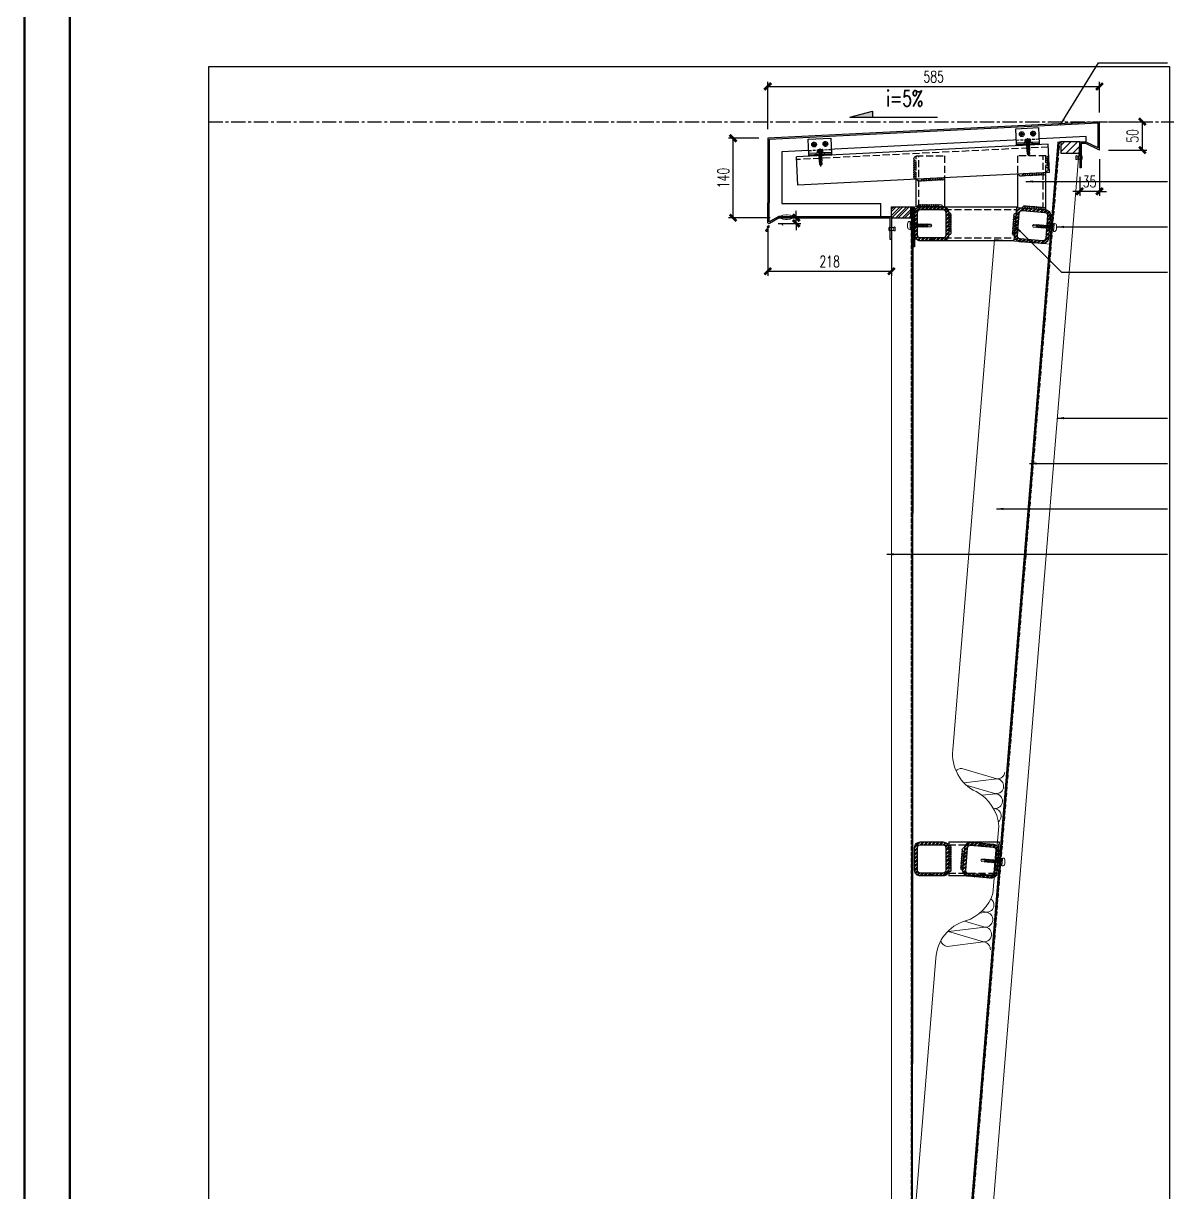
# Model space of a CAD drawing. Extents: x -160106 to 966792, y -663931 to 1550022.
# Drawn here: x -61541 to -59523, y -111365 to -109303 of the extents above; entities that cross this region are included whole.
import ezdxf
from ezdxf.enums import TextEntityAlignment as Align
from ezdxf.xclip import XClip

# ---------------------------------------------------------------- set-up
doc = ezdxf.new("R2010")
doc.units = 0
for name, pattern in [('__DASH', [0.35, 0.25, -0.1]), ('CENTER', [2, 1.25, -0.25, 0.25, -0.25]), ('ZN-CENTER', [2, 1.25, -0.25, 0.25, -0.25]), ('ZN-DASH', [0.35, 0.25, -0.1])]:
    doc.linetypes.add(name, pattern=pattern)
for name, color, linetype in [('!ZN1-填充-8', 8, 'Continuous'), ('!ZN3-玻璃幕墙-4', 4, 'Continuous'), ('!ZN3-铝板幕墙-3', 3, 'Continuous'), ('!ZN4-辅助材料-1', 1, 'Continuous'), ('!ZN4-配件-11', 11, 'Continuous'), ('!ZN5-钢材投影-40', 40, 'Continuous'), ('!ZN5-钢材断面-2', 2, 'Continuous'), ('!ZN5-铝材投影-112', 112, 'Continuous'), ('!ZN5-铝材断面-6', 6, 'Continuous'), ('!ZN6-虚线-8', 8, 'ZN-DASH'), ('!ZN6-轴线-1', 1, 'ZN-CENTER'), ('0-cxFrame', 155, 'Continuous'), ('11紧固件', 11, 'Continuous'), ('20剖面图$0$AS-WALL', 40, 'Continuous'), ('3符号', 173, 'Continuous'), ('DIM', 173, 'Continuous'), ('Fill', 8, 'Continuous'), ('Steel', 4, 'Continuous'), ('焊缝', 8, 'Continuous')]:
    doc.layers.add(name, color=color, linetype=linetype)
for name, color, linetype, lineweight in [('0-cxText', 131, 'Continuous', 25), ('0_SCREW RIVET', 4, 'Continuous', 15), ('屋面板', 6, 'Continuous', 13), ('彩钢板', 6, 'Continuous', 15), ('防火岩棉', 252, 'Continuous', 13)]:
    doc.layers.add(name, color=color, linetype=linetype, lineweight=lineweight)
doc.layers.add('0_INSULATION', color=252, linetype='Continuous', lineweight=9, transparency=0.2)
doc.layers.add('@ZN-型材编号（非打印层）', color=8, linetype='Continuous', plot=False)
doc.styles.add('cx_tuming', font='simhei.ttf')
doc.styles.add('cx_tuqian1', font='')
doc.styles.add('DHTEXT-1', font='ROMANS.shx', dxfattribs={"width": 0.7, "bigfont": 'CHINESE.shx'})
doc.styles.add('卓越符号', font='ROMANS.shx', dxfattribs={"width": 0.7, "bigfont": 'CHINESE.shx'})
doc.styles.add('黑体', font='simhei.ttf', dxfattribs={"height": 12})
doc.styles.get('cx_tuqian1').set_extended_font_data('SimSun')
doc.dimstyles.new('ZN8', dxfattribs={"dimscale": 8, "dimtxt": 2.5, "dimasz": 1.5, "dimexe": 1, "dimexo": 2, "dimgap": 0.9, "dimtad": 1, "dimdec": 0, "dimdsep": 46, "dimtxsty": 'DHTEXT-1', "dimblk": 'ARCHTICK', "dimcen": 2.5, "dimclrd": 173, "dimclre": 173, "dimclrt": 7, "dimazin": 2, "dimtfac": 1, "dimtix": 1, "dimtmove": 2, "dimatfit": 3, "dimfxl": 0, "dimarcsym": 0})

# ---------------------------------------------------------------- blocks, each defined once
blk = doc.blocks.new('20180416.09092401')
at = {"layer": '!ZN4-辅助材料-1', "color": 145}
for centre, radius, start, end in [((5.1, -9.5), 3.93, 140.0495, 186.0703), ((2.6, -9.9), 1.35, 182.8889, 295.6987), ((2.9, -9.8), 1.25, 155.4041, 236.1311), ((2.2, -7.1), 0.08, 350.823, 137.7216), ((4.1, -7.2), 1.84, 175.7812, 243.5577), ((2.1, -9.9), 1.61, 309.5965, 21.7891), ((2.9, -9.6), 0.8, 21.7891, 60.8756), ((8.2, -15.7), 4.91, 140.0495, 186.0703), ((5, -16.2), 1.69, 182.8889, 295.6987), ((5.4, -16), 1.56, 155.4041, 236.1311), ((4.5, -12.6), 0.1, 350.823, 137.7216), ((6.9, -12.8), 2.3, 175.7812, 243.5577), ((4.5, -16.1), 2.01, 309.5965, 21.7891), ((5.4, -15.7), 1, 21.7891, 60.8756)]:
    blk.add_arc(centre, radius, start, end, dxfattribs=at)
blk = doc.blocks.new('A$Cf3634199')
at = {"layer": '!ZN3-铝板幕墙-3'}
blk.add_lwpolyline([(1, -25), (-5, -25), (-22.1, -34.8, -0.557537), (-25, -33), (-25, -33), (-25, 1.1)], format="xyb", dxfattribs=at)
blk.add_lwpolyline([(1, -22.5), (-5.7, -22.5), (-22.5, -32.1), (-22.5, 1.1)], dxfattribs=at)
at = {"layer": '!ZN5-铝材断面-6'}
blk.add_point((-25, -25), dxfattribs=at)
at = {"layer": '!ZN3-玻璃幕墙-4', "xscale": -1}
blk.add_blockref('20180416.09092401', (-22, -31.3), dxfattribs=at)
blk = doc.blocks.new('$紧固件$00000029')
at = {"layer": '0_SCREW RIVET'}
for p, q in [((-4.5, 1), (4.5, 1)), ((-2.5, 1), (-2.5, -6)), ((2.5, 1), (2.5, -6)), ((-2.5, -6), (2.5, -6)), ((-2.5, -8), (2.5, -8))]:
    blk.add_line(p, q, dxfattribs=at)
blk.add_lwpolyline([(-4.5, 1, -0.147667), (-1.5, 2.8), (1.5, 2.8, -0.147667), (4.5, 1)], format="xyb", dxfattribs=at)
for centre, start, end in [((-2.5, -7), 90, 270), ((2.5, -7), 270, 90)]:
    blk.add_arc(centre, 1, start, end, dxfattribs=at)
blk = doc.blocks.new('$紧固件$00000145')
at = {"layer": '0_SCREW RIVET'}
for p, q in [((-1.7, 9.4), (-1.7, 7.2)), ((-1.7, 6.7), (-1.7, 5)), ((-1.7, 4.5), (-1.7, 2.8)), ((-1.7, 2.3), (-1.7, 0.6)), ((-1.7, 0.1), (-1.7, -1.6)), ((2.8, 9.4), (2.8, 7.6)), ((2.8, 7.1), (2.8, 5.4)), ((2.8, 4.9), (2.8, 3.2)), ((2.8, 2.7), (2.8, 1)), ((2.8, 0.5), (2.8, -1.2)), ((-1.7, -2.1), (-1.7, -3.8)), ((-1.7, -4.3), (-1.7, -6)), ((-1.7, -6.5), (-1.7, -8.2)), ((-1.7, -8.7), (-1.7, -10.5)), ((-1.7, -11), (-1.7, -12.7)), ((-1.7, -13.2), (-1.7, -14.9)), ((-1.7, -15.4), (-1.7, -17.1)), ((-1.7, -17.6), (-1.7, -19.3)), ((-1.7, -19.8), (-1.7, -24.8)), ((2.8, -1.7), (2.8, -3.4)), ((2.8, -3.9), (2.8, -5.6)), ((2.8, -6.1), (2.8, -7.8)), ((2.8, -8.3), (2.8, -10.1)), ((2.8, -10.6), (2.8, -12.3)), ((2.8, -12.8), (2.8, -14.5)), ((2.8, -15), (2.8, -16.7)), ((2.8, -17.2), (2.8, -18.9)), ((2.8, -19.4), (2.8, -24.8)), ((-1.7, -24.8), (0.5, -26.6)), ((0.5, -26.6), (2.8, -24.8))]:
    blk.add_line(p, q, dxfattribs=at)
blk.add_lwpolyline([(-6.5, 12.1, -0.414214), (-2.5, 16.1), (3.5, 16.1, -0.414214), (7.5, 12.1), (7.5, 12.2), (7.5, 11.4), (-6.5, 11.4), (-6.5, 12.2)], format="xyb", close=True, dxfattribs=at)
for points in [[(-4, 11.4), (5, 11.4), (5, 9.4), (-4, 9.4)], [(-1.7, 6.7), (2.8, 7.1), (3.3, 7.4), (2.8, 7.6), (-1.7, 7.2), (-2.2, 6.9)], [(-1.7, 4.5), (2.8, 4.9), (3.3, 5.2), (2.8, 5.4), (-1.7, 5), (-2.2, 4.7)], [(-1.7, 2.3), (2.8, 2.7), (3.3, 3), (2.8, 3.2), (-1.7, 2.8), (-2.2, 2.5)], [(-1.7, 0.1), (2.8, 0.5), (3.3, 0.8), (2.8, 1), (-1.7, 0.6), (-2.2, 0.3)], [(-1.7, -2.1), (2.8, -1.7), (3.3, -1.4), (2.8, -1.2), (-1.7, -1.6), (-2.2, -1.9)], [(-1.7, -4.3), (2.8, -3.9), (3.3, -3.6), (2.8, -3.4), (-1.7, -3.8), (-2.2, -4.1)], [(-1.7, -6.5), (2.8, -6.1), (3.3, -5.8), (2.8, -5.6), (-1.7, -6), (-2.2, -6.3)], [(-1.7, -8.7), (2.8, -8.3), (3.3, -8.1), (2.8, -7.8), (-1.7, -8.2), (-2.2, -8.5)], [(-1.7, -11), (2.8, -10.6), (3.3, -10.3), (2.8, -10.1), (-1.7, -10.5), (-2.2, -10.7)], [(-1.7, -13.2), (2.8, -12.8), (3.3, -12.5), (2.8, -12.3), (-1.7, -12.7), (-2.2, -13)], [(-1.7, -15.4), (2.8, -15), (3.3, -14.7), (2.8, -14.5), (-1.7, -14.9), (-2.2, -15.2)], [(-1.7, -17.6), (2.8, -17.2), (3.3, -16.9), (2.8, -16.7), (-1.7, -17.1), (-2.2, -17.4)]]:
    blk.add_lwpolyline(points, close=True, dxfattribs=at)
for points in [[(1.7, -19), (-1.7, -19.3), (-2.2, -19.6), (-1.7, -19.8), (1.6, -19.5)], [(0.5, -26.6), (1.9, -18), (2.5, -19.4), (2.5, -19.4), (2.8, -19.9)], [(2.3, -18.9), (2.8, -18.9), (3.3, -19.1), (2.8, -19.4), (2.5, -19.4)]]:
    blk.add_lwpolyline(points, dxfattribs=at)
blk = doc.blocks.new('*U1991')
at = {"color": 0, "linetype": 'ZN-CENTER', "ltscale": 3}
blk.add_line((24, 0), (-7.3, 0), dxfattribs=at)
at = {"ltscale": 10}
for p, q in [((-5.4, -3.5), (-5.4, 3.5)), ((-1, 4.6), (-4.9, 4.6)), ((-1, 2.3), (-4.9, 2.3)), ((-0.6, -5.1), (-0.6, 5.1)), ((-0.2, 5.5), (0, 4.8)), ((0, -4.8), (0, 4.8)), ((0, 2.1), (14.3, 2.1)), ((1.4, 2.7), (2.2, -2.7)), ((3.2, 2.7), (4, -2.7)), ((5, 2.7), (5.8, -2.7)), ((6.8, 2.7), (7.6, -2.7)), ((8.6, 2.7), (9.4, -2.7)), ((10.4, 2.7), (11.2, -2.7)), ((12.2, 2.7), (13, -2.7)), ((-1, -2.3), (-4.9, -2.3)), ((-1, -4.6), (-4.9, -4.6)), ((-0.2, -5.5), (0, -4.8)), ((14.3, -2.1), (0, -2.1))]:
    blk.add_line(p, q, dxfattribs=at)
for points in [[(1.8, -2.1), (1, 2.1), (1.4, 2.7), (1.8, 2.1), (2.6, -2.1), (2.2, -2.7)], [(3.6, -2.1), (2.8, 2.1), (3.2, 2.7), (3.6, 2.1), (4.4, -2.1), (4, -2.7)], [(5.4, -2.1), (4.6, 2.1), (5, 2.7), (5.4, 2.1), (6.2, -2.1), (5.8, -2.7)], [(7.2, -2.1), (6.4, 2.1), (6.8, 2.7), (7.2, 2.1), (8, -2.1), (7.6, -2.7)], [(9, -2.1), (8.2, 2.1), (8.6, 2.7), (9, 2.1), (9.8, -2.1), (9.4, -2.7)], [(10.8, -2.1), (10, 2.1), (10.4, 2.7), (10.8, 2.1), (11.6, -2.1), (11.2, -2.7)], [(12.6, -2.1), (11.8, 2.1), (12.2, 2.7), (12.6, 2.1), (13.4, -2.1), (13, -2.7)]]:
    blk.add_lwpolyline(points, close=True, dxfattribs=at)
for points in [[(14.3, -2.1, -0.414214), (14.4, -2.2), (14.4, -2.3), (20.2, -2.3), (22, -0.3), (22, 0.3), (20.2, 2.3), (14.4, 2.3), (14.4, 2.2, -0.414214), (14.3, 2.1)], [(16.5, -2.3), (16.4, -1.2), (15.8, -1.5, -0.530462), (15, -1.2), (14.8, 0.1, -0.651316), (15.5, 0.5), (16, 0.2), (16.8, 0.7), (22, -0.3, -0.201226), (20.2, 2.3)]]:
    blk.add_lwpolyline(points, format="xyb", dxfattribs=at)
for centre, radius, start, end in [((-3.9, 3.5), 1.58, 133.1736, 226.8264), ((0.1, 0), 5.58, 155.5673, 204.4327), ((0.1, 3.5), 1.58, 133.1736, 226.8264), ((4.1, 0), 5.58, 155.5673, 204.4327), ((7.5, -2.9), 11.3, 132.4922, 138.6064), ((-3.9, -3.5), 1.58, 133.1736, 226.8264), ((0.1, -3.5), 1.58, 133.1736, 226.8264), ((7.5, 2.9), 11.3, 221.3936, 227.5078)]:
    blk.add_arc(centre, radius, start, end, dxfattribs=at)
at = {"layer": 'Defpoints', "color": 0, "ltscale": 10, "style": 'DHTEXT-1', "width": 0.7}
blk.add_text('5.5', height=1, rotation=90, dxfattribs=at).set_placement((-2.5, -0.9), align=Align.CENTER)
blk = doc.blocks.new('*U2070')
at = {"color": 0, "linetype": 'CENTER', "ltscale": 3}
for p, q in [((4.9, 0), (-4.9, 0)), ((0, 4.9), (0, -4.9))]:
    blk.add_line(p, q, dxfattribs=at)
at = {"linetype": 'ByBlock', "ltscale": 10}
for radius in [4.2, 2, 1.23]:
    blk.add_circle((0, 0), radius, dxfattribs=at)
blk = doc.blocks.new('*U2457')
at = {"ltscale": 0.125}
blk.add_wipeout([(-20, -30), (20, -30), (20, -5), (-20, -5)], dxfattribs=at).dxf.layer = '!ZN6-虚线-8'
at = {"layer": '!ZN1-填充-8'}
h = blk.add_hatch(dxfattribs=at)
h.set_pattern_fill('NET3', color=256, scale=0.75, angle=180, style=0)
h.set_pattern_definition([(180, (-1731.706, 294.7402), (-3e-16, -2.38125), []), (240, (-1731.706, 294.7402), (2.062223, -1.190625), []), (300, (-1731.706, 294.7402), (2.062223, 1.190625), [])])
h.paths.add_polyline_path([(20, 0), (-20, 0), (-20, -2), (20, -2)])
at = {"layer": '!ZN5-铝材投影-112'}
blk.add_lwpolyline([(20, -2), (-20, -2), (-20, -30), (20, -30)], close=True, dxfattribs=at)
at = {"layer": '!ZN6-虚线-8', "color": 8, "linetype": 'ZN-DASH', "ltscale": 20}
blk.add_line((-20, -10), (20, -10), dxfattribs=at)
at = {"layer": '!ZN6-虚线-8', "linetype": 'ZN-DASH', "ltscale": 10}
for p, q in [((-7.5, -5), (-7.5, -2)), ((7.5, -5), (7.5, -2))]:
    blk.add_line(p, q, dxfattribs=at)
at = {"layer": '!ZN4-配件-11', "color": 1, "xscale": -1, "rotation": 270}
for name, p in [('*U1991', (0, -5)), ('*U2070', (-10, -20)), ('*U2070', (10, -20))]:
    blk.add_blockref(name, p, dxfattribs=at)
at = {"ltscale": 0.25}
blk.add_wipeout([(20, 0), (20, -2), (-20, -2), (-20, 0)], dxfattribs=at).dxf.layer = '!ZN4-辅助材料-1'
at = {"layer": '!ZN4-辅助材料-1'}
blk.add_lwpolyline([(20, 0), (-20, 0), (-20, -2), (20, -2)], close=True, dxfattribs=at)
at = {"layer": '!ZN5-铝材投影-112', "ltscale": 0.25}
blk.add_line((-20, -5), (20, -5), dxfattribs=at)
blk = doc.blocks.new('A$C134259d2')
h = blk.add_hatch()
h.set_pattern_fill('ANSI31', color=256, scale=2.574546, style=0)
h.set_pattern_definition([(225, (34466.569, 44068.2796), (5.7800201, -5.7800201), [])])
h.paths.add_polyline_path([(193, -5.5), (226.4, -5.5), (226.4, -25.5), (193, -25.5)])
h = blk.add_hatch()
h.set_pattern_fill('ANSI31', color=256, scale=2.574546, style=0)
h.set_pattern_definition([(225, (34466.569, 41955.906), (5.7800201, -5.7800201), [])])
h.paths.add_polyline_path([(193, -2117.9), (226.4, -2117.9), (226.4, -2137.9), (193, -2137.9)])
at = {"layer": '!ZN6-虚线-8', "ltscale": 30}
blk.add_line((228.2, -2137.9), (228.2, -5.5), dxfattribs=at)
for points in [[(193, -5.5), (226.4, -5.5), (226.4, -25.5), (193, -25.5)], [(193, -2117.9), (226.4, -2117.9), (226.4, -2137.9), (193, -2137.9)]]:
    blk.add_lwpolyline(points, close=True)
at = {"layer": '屋面板', "color": 8, "const_width": 0.7}
blk.add_lwpolyline([(228, -1756.7), (228, -1855.6)], close=True, dxfattribs=at)
at = {"layer": '彩钢板', "color": 1}
for p, q in [((193, -5.5), (229, -5.5)), ((193, -2137.9), (193, -5.5)), ((229, -2137.9), (229, -5.5)), ((193, -2137.9), (229, -2137.9))]:
    blk.add_line(p, q, dxfattribs=at)
at = {"layer": '防火岩棉', "color": 0, "const_width": 3.75}
blk.add_lwpolyline([(230.4, -6.9), (229, -2318)], dxfattribs=at)
at = {"rotation": 90}
blk.add_blockref('$紧固件$00000145', (237.6, -39.1, 0), dxfattribs=at)
blk = doc.blocks.new('方管钢60x5')
at = {"layer": 'Fill'}
h = blk.add_hatch(dxfattribs=at)
h.set_pattern_fill('ANSI32', color=8, scale=0.5, style=0)
h.set_pattern_definition([(45, (-2913.3746, -800.701), (-3.367596, 3.367596), []), (45, (-2911.1295, -800.701), (-3.367596, 3.367596), [])])
edge = h.paths.add_edge_path(flags=16)
edge.add_line((-20, 25), (20, 25))
edge.add_arc((20, 20), 5, 0, 90, ccw=False)
edge.add_line((25, 20), (25, -20))
edge.add_arc((20, -20), 5, 270, 360, ccw=False)
edge.add_line((20, -25), (-20, -25))
edge.add_arc((-20, -20), 5, 180, 270, ccw=False)
edge.add_line((-25, -20), (-25, 20))
edge.add_arc((-20, 20), 5, 90, 180, ccw=False)
edge = h.paths.add_edge_path()
edge.add_line((-20, 30), (20, 30))
edge.add_arc((20, 20), 10, 0, 90, ccw=False)
edge.add_line((30, 20), (30, -20))
edge.add_arc((20, -20), 10, 270, 360, ccw=False)
edge.add_line((20, -30), (-20, -30))
edge.add_arc((-20, -20), 10, 180, 270, ccw=False)
edge.add_line((-30, -20), (-30, 20))
edge.add_arc((-20, 20), 10, 90, 180, ccw=False)
for points in [[(-20, 30), (20, 30, -0.414214), (30, 20), (30, -20, -0.414214), (20, -30), (-20, -30, -0.414214), (-30, -20), (-30, 20, -0.414214)], [(-20, 25), (20, 25, -0.414214), (25, 20), (25, -20, -0.414214), (20, -25), (-20, -25, -0.414214), (-25, -20), (-25, 20, -0.414214)]]:
    blk.add_lwpolyline(points, format="xyb", close=True)
at = {"layer": '@ZN-型材编号（非打印层）', "style": 'DHTEXT-1', "width": 0.7}
blk.add_text('60x5', height=2, dxfattribs=at).set_placement((-0.5, -28), align=Align.MIDDLE_CENTER)
blk = doc.blocks.new('*U781')
at = {"layer": '!ZN5-钢材断面-2'}
blk.add_blockref('方管钢60x5', (0, 0), dxfattribs=at)
blk = doc.blocks.new('*U2490')
at = {"layer": '0_INSULATION'}
for p, q in [((114761.4, -53978.9), (114793, -53985.5)), ((114793, -53985.5), (114764.4, -53991.4)), ((114766.5, -53993.1), (114793, -53998.6)), ((114793, -53998.6), (114781.2, -54001)), ((114793, -54103.5), (114787.5, -54104.6)), ((114789.3, -54102.7), (114793, -54103.5)), ((114793, -54116.6), (114761.4, -54123.2)), ((114774.8, -54112.8), (114793, -54116.6)), ((114761.4, -54123.2), (114793, -54129.7)), ((114793, -54129.7), (114761.4, -54136.3))]:
    blk.add_line(p, q, dxfattribs=at)
blk.add_lwpolyline([(114802.2, -53511.8), (114802.2, -54429.3), (114752.2, -54429.3), (114752.2, -54147.5, -0.323318), (114775.7, -54112.5, 0.242761), (114797.7, -54086.4), (114798.1, -54027, 0.256774), (114775.7, -53998.1, -0.323318), (114752.2, -53963.1), (114752.2, -53511.8)], format="xyb", close=True, dxfattribs=at)
at = {"layer": '0_INSULATION', "extrusion": (0, 0, -1)}
for centre, start_param, end_param in [((114761.4, -53985.5), 5.406397, 6.283185), ((114793, -53978.9), 1.570796, 3.141593), ((114793, -53992), 0, 1.570796), ((114793, -53992), 1.570796, 3.141593), ((114793, -54005.2), 0, 1.570796), ((114793, -54005.2), 1.570796, 3.141593), ((114793, -54018.3), 0, 1.570796), ((114793, -54018.3), 1.570796, 2.416555), ((114793, -54096.9), 1.570796, 3.141593), ((114793, -54096.9), 0.524657, 1.570796), ((114793, -54110), 0, 1.570796), ((114793, -54110), 1.570796, 3.141593), ((114793, -54123.1), 0, 1.570796), ((114761.4, -54129.7), 6.139662, 6.283185), ((114761.4, -54116.6), 3.141593, 3.269368), ((114793, -54123.1), 1.570796, 3.141593), ((114793, -54136.3), 0, 1.570796), ((114761.4, -54129.7), 3.141593, 4.407145)]:
    blk.add_ellipse(centre, major_axis=(0, 6.56), ratio=0.988253, start_param=start_param, end_param=end_param, dxfattribs=at)
blk = doc.blocks.new('20250917165921')
h = blk.add_hatch()
h.set_pattern_fill('ANSI31', color=256, scale=2.574546, style=0)
h.set_pattern_definition([(225, (34218.336, 58638.577), (5.7800201, -5.7800201), [])])
h.paths.add_polyline_path([(350, 14564.8), (316.6, 14564.8), (316.6, 14544.8), (350, 14544.8)])
h = blk.add_hatch()
h.set_pattern_fill('ANSI31', color=256, scale=2.574546, style=0)
h.set_pattern_definition([(225, (34291.569, 58523.92), (5.7800201, -5.7800201), [])])
h.paths.add_polyline_path([(18, 14450.1), (51.4, 14450.1), (51.4, 14430.1), (18, 14430.1)])
at = {"layer": 'Fill', "ltscale": 50}
h = blk.add_hatch(dxfattribs=at)
h.set_pattern_fill('ANSI38', color=256, scale=0.4, style=0)
h.set_pattern_definition([(45, (644.8132, 14379.35035), (-0.4490128, 0.4490128), []), (135, (644.8132, 14379.35035), (-1.3470384, 0.4490128), [1.5875, -0.9525])])
h.paths.add_polyline_path([(59, 14449.8), (59, 14379.4), (54, 14379.4), (54, 14449.8)])
at = {"layer": '!ZN3-铝板幕墙-3'}
for p, q in [((385, 14600), (-200, 14570.8)), ((382.5, 14597.4), (-197.5, 14568.4)), ((382.5, 14553.9), (382.5, 14597.4)), ((385, 14550), (385, 14600)), ((-200, 14570.8), (-200, 14456.8)), ((-197.5, 14568.4), (-197.5, 14456.8)), ((361.5, 14573.8), (-175, 14547)), ((361.5, 14563.9), (361.5, 14573.8)), ((-175, 14547), (-175, 14455.6)), ((-0.7, 14430.6), (-0.7, 14455.6))]:
    blk.add_line(p, q, dxfattribs=at)
at = {"layer": '!ZN3-铝板幕墙-3', "ltscale": 1000}
for p, q in [((350, 14563.9), (350, 14518.9)), ((352.5, 14561.4), (352.5, 14518.9)), ((-175, 14455.6), (-0.7, 14455.6)), ((-180.7, 14433.1), (18, 14433.1)), ((18, 14433.1), (18, 14393)), ((-180, 14430.6), (15.5, 14430.6)), ((15.5, 14430.6), (15.5, 14393))]:
    blk.add_line(p, q, dxfattribs=at)
at = {"layer": '!ZN3-铝板幕墙-3', "ltscale": 30}
for p, q in [((361.5, 14563.9), (350, 14563.9)), ((361, 14561.4), (352.5, 14561.4)), ((385, 14550), (361, 14561.4)), ((382.5, 14553.9), (361.5, 14563.9)), ((352.5, 14518.9), (350, 14518.9)), ((15.5, 14393), (18, 14393))]:
    blk.add_line(p, q, dxfattribs=at)
at = {"layer": '!ZN5-钢材投影-40', "ltscale": 0.3}
for p, q in [((296.9, 14510.5), (294.4, 14560.4)), ((-146.9, 14488.3), (-149.4, 14538.2)), ((296.9, 14510.5), (-146.9, 14488.3))]:
    blk.add_line(p, q, dxfattribs=at)
for points in [[(350, 14564.8), (316.6, 14564.8), (316.6, 14544.8), (350, 14544.8)], [(18, 14450.1), (51.4, 14450.1), (51.4, 14430.1), (18, 14430.1)]]:
    blk.add_lwpolyline(points, close=True)
at = {"layer": '11紧固件', "ltscale": 50}
blk.add_lwpolyline([(59, 14449.8), (59, 14379.4), (54, 14379.4), (54, 14449.8), (59, 14449.8)], dxfattribs=at)
at = {"layer": '20剖面图$0$AS-WALL', "ltscale": 1000}
for p, q in [((61.6, 14450), (61.6, 14498.7)), ((111.6, 14501.2), (111.6, 14450)), ((240.4, 14507.7), (240.4, 14448.9)), ((290.4, 14444.8), (290.4, 14510.2)), ((111.6, 14450), (61.6, 14450)), ((111.6, 14450), (239.4, 14450)), ((234.5, 14390), (239.4, 14450)), ((240.4, 14448.9), (290.4, 14444.8)), ((234.5, 14390), (111.6, 14390)), ((119, 13330), (208.3, 13330)), ((119, 13330), (119, 13270)), ((208.3, 13330), (203.5, 13270)), ((203.5, 13270), (119, 13270))]:
    blk.add_line(p, q, dxfattribs=at)
at = {"layer": 'Steel', "color": 8, "linetype": '__DASH', "ltscale": 50}
for p, q in [((61.6, 14540), (111.6, 14540)), ((61.6, 14498.7), (61.6, 14540)), ((66.6, 14450), (66.6, 14540)), ((111.6, 14540), (111.6, 14501.2)), ((290.4, 14510.2), (290.4, 14540)), ((111.6, 14445), (239, 14445)), ((111.6, 14395), (234.9, 14395)), ((119, 13325), (207.9, 13325)), ((119, 13275), (203.9, 13275))]:
    blk.add_line(p, q, dxfattribs=at)
at = {"layer": '彩钢板', "color": 1}
for p, q in [((314, 14564.8), (350, 14564.8)), ((18, 14450.1), (54, 14450.1))]:
    blk.add_line(p, q, dxfattribs=at)
at = {"layer": '焊缝', "ltscale": 1000}
for points in [[(61.6, 14498.7, -0.57735), (58.2, 14504.7, 0.267949), (61.6, 14502.7, -0.57735), (58.2, 14508.7, 0.267949), (61.6, 14506.7, -0.57735), (58.2, 14512.7, 0.267949), (61.6, 14510.7, -0.57735), (58.2, 14516.7, 0.267949), (61.6, 14514.7, -0.57735), (58.2, 14520.7, 0.267949), (61.6, 14518.7, -0.57735), (58.2, 14524.7, 0.267949), (61.6, 14522.7, -0.57735), (58.2, 14528.7, 0.267949), (61.6, 14526.7, -0.57735), (58.2, 14532.7, 0.267949), (61.6, 14530.7, -1), (61.6, 14538.7, -1)], [(290.4, 14540, -0.57735), (293.9, 14534, 0.267949), (290.4, 14536, -0.57735), (293.9, 14530, 0.267949), (290.4, 14532, -0.57735), (293.9, 14526, 0.267949), (290.4, 14528, -0.57735), (293.9, 14522, 0.267949), (290.4, 14524, -0.57735), (293.9, 14518, 0.267949), (290.4, 14520, -1), (290.4, 14512, -1)], [(111.6, 14501.2, -0.57735), (105.8, 14497.5, 0.267949), (107.6, 14501, -0.57735), (101.8, 14497.3, 0.267949), (103.6, 14500.8, -0.57735), (97.8, 14497.1, 0.267949), (99.6, 14500.6, -0.57735), (93.8, 14496.9, 0.267949), (95.6, 14500.4, -0.57735), (89.8, 14496.7, 0.267949), (91.6, 14500.2, -0.57735), (85.8, 14496.5, 0.267949), (87.6, 14500, -0.57735), (81.8, 14496.3, 0.267949), (83.7, 14499.8, -0.57735), (77.8, 14496.1, 0.267949), (79.7, 14499.6, -0.57735), (73.8, 14495.9, 0.267949), (75.7, 14499.4, -0.57735), (69.8, 14495.7, 0.267949), (71.7, 14499.2, -1), (63.7, 14498.8, -1)], [(290.4, 14510.2, -0.57735), (284.6, 14506.4, 0.267949), (286.4, 14510, -0.57735), (280.6, 14506.2, 0.267949), (282.4, 14509.8, -0.57735), (276.6, 14506, 0.267949), (278.4, 14509.6, -0.57735), (272.6, 14505.8, 0.267949), (274.4, 14509.4, -0.57735), (268.6, 14505.6, 0.267949), (270.4, 14509.2, -0.57735), (264.6, 14505.4, 0.267949), (266.4, 14509, -0.57735), (260.6, 14505.2, 0.267949), (262.4, 14508.8, -0.57735), (256.6, 14505, 0.267949), (258.4, 14508.6, -0.57735), (252.6, 14504.8, 0.267949), (254.4, 14508.4, -0.57735), (248.6, 14504.6, 0.267949), (250.4, 14508.2, -1), (242.5, 14507.8, -1)], [(64, 14450, -0.57735), (70, 14453.5, 0.267949), (68, 14450, -0.57735), (74, 14453.5, 0.267949), (72, 14450, -0.57735), (78, 14453.5, 0.267949), (76, 14450, -0.57735), (82, 14453.5, 0.267949), (80, 14450, -0.57735), (86, 14453.5, 0.267949), (84, 14450, -0.57735), (90, 14453.5, 0.267949), (88, 14450, -0.57735), (94, 14453.5, 0.267949), (92, 14450, -0.57735), (98, 14453.5, 0.267949), (96, 14450, -0.57735), (102, 14453.5, 0.267949), (100, 14450, -1), (108, 14450, -1)]]:
    blk.add_lwpolyline(points, format="xyb", dxfattribs=at)
at = {"layer": '焊缝', "ltscale": 40}
for points in [[(119, 14440, -0.57735), (122.5, 14434, 0.267949), (119, 14436, -0.57735), (122.5, 14430, 0.267949), (119, 14432, -0.57735), (122.5, 14426, 0.267949), (119, 14428, -0.57735), (122.5, 14422, 0.267949), (119, 14424, -0.57735), (122.5, 14418, 0.267949), (119, 14420, -0.57735), (122.5, 14414, 0.267949), (119, 14416, -0.57735), (122.5, 14410, 0.267949), (119, 14412, -0.57735), (122.5, 14406, 0.267949), (119, 14408, -1), (119, 14400, -1)], [(235.2, 14399.2, -0.57735), (232.3, 14405.5, 0.267949), (235.6, 14403.2, -0.57735), (232.6, 14409.4, 0.267949), (235.9, 14407.2, -0.57735), (232.9, 14413.4, 0.267949), (236.2, 14411.2, -0.57735), (233.3, 14417.4, 0.267949), (236.5, 14415.1, -0.57735), (233.6, 14421.4, 0.267949), (236.9, 14419.1, -0.57735), (233.9, 14425.4, 0.267949), (237.2, 14423.1, -0.57735), (234.2, 14429.4, 0.267949), (237.5, 14427.1, -0.57735), (234.6, 14433.4, 0.267949), (237.8, 14431.1, -1), (238.5, 14439.1, -1)], [(249.3, 14448.2, -0.57735), (255.6, 14451.2, 0.267949), (253.3, 14447.9, -0.57735), (259.5, 14450.8, 0.267949), (257.3, 14447.6, -0.57735), (263.5, 14450.5, 0.267949), (261.2, 14447.2, -0.57735), (267.5, 14450.2, 0.267949), (265.2, 14446.9, -0.57735), (271.5, 14449.9, 0.267949), (269.2, 14446.6, -0.57735), (275.5, 14449.5, 0.267949), (273.2, 14446.2, -0.57735), (279.5, 14449.2, 0.267949), (277.2, 14445.9, -0.57735), (283.5, 14448.9, 0.267949), (281.2, 14445.6, -1), (289.2, 14444.9, -1)], [(119, 13325, -0.57735), (122.5, 13319, 0.267949), (119, 13321, -0.57735), (122.5, 13315, 0.267949), (119, 13317, -0.57735), (122.5, 13311, 0.267949), (119, 13313, -0.57735), (122.5, 13307, 0.267949), (119, 13309, -0.57735), (122.5, 13303, 0.267949), (119, 13305, -0.57735), (122.5, 13299, 0.267949), (119, 13301, -0.57735), (122.5, 13295, 0.267949), (119, 13297, -0.57735), (122.5, 13291, 0.267949), (119, 13293, -0.57735), (122.5, 13287, 0.267949), (119, 13289, -0.57735), (122.5, 13283, 0.267949), (119, 13285, -1), (119, 13277, -1)], [(144.1, 13280.3, -0.57735), (141.1, 13286.6, 0.267949), (144.4, 13284.3, -0.57735), (141.4, 13290.5, 0.267949), (144.7, 13288.3, -0.57735), (141.8, 13294.5, 0.267949), (145.1, 13292.3, -0.57735), (142.1, 13298.5, 0.267949), (145.4, 13296.2, -0.57735), (142.4, 13302.5, 0.267949), (145.7, 13300.2, -0.57735), (142.8, 13306.5, 0.267949), (146, 13304.2, -0.57735), (143.1, 13310.5, 0.267949), (146.4, 13308.2, -0.57735), (143.4, 13314.5, 0.267949), (146.7, 13312.2, -1), (147.4, 13320.2, -1)]]:
    blk.add_lwpolyline(points, format="xyb", dxfattribs=at)
at = {"layer": '!ZN3-铝板幕墙-3', "ltscale": 1000}
blk.add_blockref('A$Cf3634199', (-175, 14455.6), dxfattribs=at)
at = {"layer": '!ZN4-配件-11'}
for p in [(89, 14420), (89, 13300)]:
    blk.add_blockref('*U781', p, dxfattribs=at)
at = {"layer": '!ZN4-配件-11', "rotation": 355.3103279645174}
for p in [(266.8, 14416.7), (175.6, 13297.8)]:
    blk.add_blockref('*U781', p, dxfattribs=at)
for name, p, rotation in [('$紧固件$00000029', (351.5, 14536.7), 270), ('$紧固件$00000145', (62.6, 14416.6, 0), 90)]:
    blk.add_blockref(name, p, dxfattribs=dict(rotation=rotation))
at = {"ltscale": 40}
blk.add_blockref('A$C134259d2', (-175, 14455.6), dxfattribs=at)
for name, p, xscale, rotation in [('$紧固件$00000029', (16.5, 14410.9), -1.000000000000002, 90), ('$紧固件$00000145', (293, 14414), -1, 265.3103279645784), ('$紧固件$00000145', (201.9, 13295.1), -1, 265.3103279645784)]:
    blk.add_blockref(name, p, dxfattribs=dict(xscale=xscale, rotation=rotation))
at = {"xscale": 2, "yscale": 2, "zscale": 2, "rotation": 355.3425956008955}
blk.add_blockref('*U2490', (-219856.9, 139697.5, 0), dxfattribs=at)
at = {"xscale": -1, "rotation": 182.8624052261059}
blk.add_blockref('*U2457', (258.9, 14558.6), dxfattribs=at)
at = {"layer": '!ZN5-钢材投影-40', "ltscale": 0.3}
blk.add_line((294.4, 14560.4), (-149.4, 14538.2), dxfattribs=at)
at = {"layer": 'Steel', "color": 8, "linetype": '__DASH', "ltscale": 50}
for p, q in [((294.7, 14555.4), (-149.2, 14533.2)), ((290.4, 14540), (240.4, 14540)), ((240.4, 14540), (240.4, 14507.7)), ((285.4, 14445.2), (285.4, 14540))]:
    blk.add_line(p, q, dxfattribs=at)
at = {"xscale": -1, "rotation": 182.8624052261059}
blk.add_blockref('*U2457', (-107.3, 14540.3), dxfattribs=at)
at = {"layer": '!ZN6-虚线-8', "ltscale": 30}
blk.add_line((-192, 8343.8), (314.8, 14564.8), dxfattribs=at)
at = {"layer": '彩钢板', "color": 1}
for p, q in [((-192.8, 8343.9), (314, 14564.8)), ((-157, 8340.9), (350.1, 14564.8))]:
    blk.add_line(p, q, dxfattribs=at)
at = {"layer": '防火岩棉', "color": 0, "const_width": 3.75}
blk.add_lwpolyline([(-194.2, 8344), (312.6, 14564.8)], dxfattribs=at)
blk = doc.blocks.new('TK22.A2 L(Dragon)')
at = {"layer": '0-cxFrame', "color": 7, "const_width": 0.5}
blk.add_lwpolyline([(0, 0), (-594, 0), (-594, 420), (0, 420)], close=True, dxfattribs=at)
at = {"layer": '0-cxFrame', "const_width": 0.5}
blk.add_lwpolyline([(-80, 10), (-574, 10), (-574, 410), (-80, 410)], close=True, dxfattribs=at)
at = {"style": '黑体', "flags": 4}
blk.add_attdef('图幅', text='', height=3.3, dxfattribs=at).set_placement((-40, 3), align=Align.RIGHT)
at = {"layer": '0-cxText', "flags": 4}
for tag, height, style, p in [('建设单位', 3.5, 'cx_tuming', (-45, 240)), ('项目名称', 3.5, 'cx_tuming', (-45, 210)), ('子项名称', 3.5, 'cx_tuming', (-45, 180)), ('工程编号', 3.3, 'cx_tuqian1', (-35, 165)), ('图名1', 3.5, 'cx_tuming', (-45, 87)), ('图名2', 3.5, 'cx_tuming', (-45, 79)), ('图名3', 3.5, 'cx_tuming', (-45, 71)), ('出图日期', 3.3, 'cx_tuqian1', (-39, 60)), ('专业', 3.3, 'cx_tuqian1', (-55, 52)), ('图号', 3.3, 'cx_tuqian1', (-55, 44)), ('版次', 3.3, 'cx_tuqian1', (-20, 44))]:
    blk.add_attdef(tag, text='', height=height, dxfattribs=dict(at, style=style)).set_placement(p, align=Align.MIDDLE)
at = {"layer": 'Defpoints', "color": 6, "flags": 4}
for tag, height, style, p in [('tufu', 3.3, '黑体', (-12, 12)), ('dwfname', 4, 'cx_tuqian1', (-80, 3))]:
    blk.add_attdef(tag, text='', height=height, dxfattribs=dict(at, style=style)).set_placement(p, align=Align.RIGHT)
blk = doc.blocks.new('_ArchTick')
at = {"color": 0, "linetype": 'ByBlock', "const_width": 0.4}
blk.add_lwpolyline([(-0.5, -0.5), (0.5, 0.5)], dxfattribs=at)
blk = doc.blocks.new('*D3037')
at = {"layer": 'Defpoints', "color": 0, "ltscale": 80, "transparency": 16777216}
for p in [(-59643.1, -109414.4), (-59643.1, -109476.6), (-60228.1, -109505.8)]:
    blk.add_point(p, dxfattribs=at)
at = {"layer": 'DIM', "color": 173, "linetype": 'ByBlock', "lineweight": -2, "ltscale": 80, "transparency": 16777216}
for p, q in [((-60228.1, -109489.8), (-60228.1, -109406.4)), ((-60228.1, -109414.4), (-59643.1, -109414.4)), ((-59643.1, -109460.6), (-59643.1, -109406.4))]:
    blk.add_line(p, q, dxfattribs=at)
at = {"layer": 'DIM', "color": 173, "lineweight": -2, "ltscale": 80, "transparency": 16777216, "xscale": 12, "yscale": 12, "zscale": 12, "rotation": 180}
blk.add_blockref('_ArchTick', (-60228.1, -109414.4), dxfattribs=at)
at = {"layer": 'DIM', "color": 173, "lineweight": -2, "ltscale": 80, "transparency": 16777216, "xscale": 12, "yscale": 12, "zscale": 12}
blk.add_blockref('_ArchTick', (-59643.1, -109414.4), dxfattribs=at)
at = {"layer": 'DIM', "color": 7, "ltscale": 80, "transparency": 16777216, "insert": (-59935.6, -109397.2), "char_height": 20, "attachment_point": 5, "style": 'DHTEXT-1'}
blk.add_mtext('585', dxfattribs=at)
blk = doc.blocks.new('*D3038')
at = {"layer": 'Defpoints', "color": 0, "ltscale": 80, "transparency": 16777216}
for p in [(-59643.1, -109526.6), (-59678.1, -109557.7), (-59678.1, -109599.4)]:
    blk.add_point(p, dxfattribs=at)
at = {"layer": 'DIM', "color": 173, "linetype": 'ByBlock', "lineweight": -2, "ltscale": 80, "transparency": 16777216}
for p, q in [((-59643.1, -109542.6), (-59643.1, -109607.4)), ((-59678.1, -109573.7), (-59678.1, -109607.4)), ((-59678.1, -109599.4), (-59690.1, -109599.4)), ((-59643.1, -109599.4), (-59678.1, -109599.4)), ((-59643.1, -109599.4), (-59631.1, -109599.4))]:
    blk.add_line(p, q, dxfattribs=at)
at = {"layer": 'DIM', "color": 173, "lineweight": -2, "ltscale": 80, "transparency": 16777216, "xscale": 12, "yscale": 12, "zscale": 12}
blk.add_blockref('_ArchTick', (-59678.1, -109599.4), dxfattribs=at)
at = {"layer": 'DIM', "color": 173, "lineweight": -2, "ltscale": 80, "transparency": 16777216, "xscale": 12, "yscale": 12, "zscale": 12, "rotation": 180}
blk.add_blockref('_ArchTick', (-59643.1, -109599.4), dxfattribs=at)
at = {"layer": 'DIM', "color": 7, "ltscale": 80, "transparency": 16777216, "insert": (-59660.6, -109582.2), "char_height": 20, "attachment_point": 5, "style": 'DHTEXT-1'}
blk.add_mtext('35', dxfattribs=at)
blk = doc.blocks.new('*D3039')
at = {"layer": 'Defpoints', "color": 0, "ltscale": 80, "transparency": 16777216}
for p in [(-60289.3, -109505.8), (-60228.1, -109505.8), (-60208.1, -109645.9)]:
    blk.add_point(p, dxfattribs=at)
at = {"layer": 'DIM', "color": 173, "linetype": 'ByBlock', "lineweight": -2, "ltscale": 80, "transparency": 16777216}
for p, q in [((-60244.1, -109505.8), (-60297.3, -109505.8)), ((-60289.3, -109645.9), (-60289.3, -109505.8)), ((-60224.1, -109645.9), (-60297.3, -109645.9))]:
    blk.add_line(p, q, dxfattribs=at)
at = {"layer": 'DIM', "color": 173, "lineweight": -2, "ltscale": 80, "transparency": 16777216, "xscale": 12, "yscale": 12, "zscale": 12}
for p, rotation in [((-60289.3, -109505.8), 90), ((-60289.3, -109645.9), 270)]:
    blk.add_blockref('_ArchTick', p, dxfattribs=dict(at, rotation=rotation))
at = {"layer": 'DIM', "color": 7, "ltscale": 80, "transparency": 16777216, "insert": (-60306.5, -109575.9), "char_height": 20, "attachment_point": 5, "rotation": 90, "style": 'DHTEXT-1'}
blk.add_mtext('140', dxfattribs=at)
blk = doc.blocks.new('*D3040')
at = {"layer": 'Defpoints', "color": 0, "ltscale": 80, "transparency": 16777216}
for p in [(-60226.1, -109655.9), (-60208.1, -109645.9), (-60177.9, -109645.9)]:
    blk.add_point(p, dxfattribs=at)
at = {"layer": 'DIM', "color": 173, "linetype": 'ByBlock', "lineweight": -2, "ltscale": 80, "transparency": 16777216}
for p, q in [((-60177.9, -109645.9), (-60177.9, -109633.9)), ((-60210.1, -109655.9), (-60169.9, -109655.9)), ((-60192.1, -109645.9), (-60169.9, -109645.9)), ((-60177.9, -109655.9), (-60177.9, -109645.9)), ((-60177.9, -109655.9), (-60177.9, -109667.9))]:
    blk.add_line(p, q, dxfattribs=at)
at = {"layer": 'DIM', "color": 173, "lineweight": -2, "ltscale": 80, "transparency": 16777216, "xscale": 12, "yscale": 12, "zscale": 12}
for p, rotation in [((-60177.9, -109645.9), 270), ((-60177.9, -109655.9), 90)]:
    blk.add_blockref('_ArchTick', p, dxfattribs=dict(at, rotation=rotation))
at = {"layer": 'DIM', "color": 7, "ltscale": 80, "transparency": 16777216, "insert": (-60195.1, -109650.9), "char_height": 20, "attachment_point": 5, "rotation": 90, "style": 'DHTEXT-1'}
blk.add_mtext('10', dxfattribs=at)
blk = doc.blocks.new('*D3041')
at = {"layer": 'Defpoints', "color": 0, "ltscale": 80, "transparency": 16777216}
for p in [(-60228.1, -109645.9), (-60010.1, -109650.9), (-60010.1, -109740.3)]:
    blk.add_point(p, dxfattribs=at)
at = {"layer": 'DIM', "color": 173, "linetype": 'ByBlock', "lineweight": -2, "ltscale": 80, "transparency": 16777216}
for p, q in [((-60228.1, -109661.9), (-60228.1, -109748.3)), ((-60010.1, -109666.9), (-60010.1, -109748.3)), ((-60228.1, -109740.3), (-60010.1, -109740.3))]:
    blk.add_line(p, q, dxfattribs=at)
at = {"layer": 'DIM', "color": 173, "lineweight": -2, "ltscale": 80, "transparency": 16777216, "xscale": 12, "yscale": 12, "zscale": 12, "rotation": 180}
blk.add_blockref('_ArchTick', (-60228.1, -109740.3), dxfattribs=at)
at = {"layer": 'DIM', "color": 173, "lineweight": -2, "ltscale": 80, "transparency": 16777216, "xscale": 12, "yscale": 12, "zscale": 12}
blk.add_blockref('_ArchTick', (-60010.1, -109740.3), dxfattribs=at)
at = {"layer": 'DIM', "color": 7, "ltscale": 80, "transparency": 16777216, "insert": (-60119.1, -109723.1), "char_height": 20, "attachment_point": 5, "style": 'DHTEXT-1'}
blk.add_mtext('218', dxfattribs=at)
blk = doc.blocks.new('*D3042')
at = {"layer": 'Defpoints', "color": 0, "ltscale": 80, "transparency": 16777216}
for p in [(-59643.1, -109476.6), (-59567.5, -109476.6), (-59643.1, -109526.6)]:
    blk.add_point(p, dxfattribs=at)
at = {"layer": 'DIM', "color": 173, "linetype": 'ByBlock', "lineweight": -2, "ltscale": 80, "transparency": 16777216}
for p, q in [((-59627.1, -109476.6), (-59559.5, -109476.6)), ((-59567.5, -109526.6), (-59567.5, -109476.6)), ((-59627.1, -109526.6), (-59559.5, -109526.6))]:
    blk.add_line(p, q, dxfattribs=at)
at = {"layer": 'DIM', "color": 173, "lineweight": -2, "ltscale": 80, "transparency": 16777216, "xscale": 12, "yscale": 12, "zscale": 12}
for p, rotation in [((-59567.5, -109476.6), 90), ((-59567.5, -109526.6), 270)]:
    blk.add_blockref('_ArchTick', p, dxfattribs=dict(at, rotation=rotation))
at = {"layer": 'DIM', "color": 7, "ltscale": 80, "transparency": 16777216, "insert": (-59584.7, -109501.6), "char_height": 20, "attachment_point": 5, "rotation": 90, "style": 'DHTEXT-1'}
blk.add_mtext('50', dxfattribs=at)
blk = doc.blocks.new('*U1233')
blk.add_hatch(color=256).paths.add_polyline_path([(-7.1, 1.32), (-12.1, 0), (-7.1, 0)])
for p, q in [((-12.1, 0), (-7.1, 1.32)), ((-12.1, 0), (7.21, 0)), ((-7.1, 1.32), (-7.1, 0))]:
    blk.add_line(p, q)
at = {"color": 0, "style": '卓越符号', "width": 0.7, "flags": 8}
blk.add_attdef('I=3%', text='', height=3.5, dxfattribs=at).set_placement((0, 1.31), align=Align.BOTTOM_CENTER)

msp = doc.modelspace()

# ---------------------------------------------------------------- block references
at = {"ltscale": 40}
ref = msp.add_blockref('20250917165921', (-60028.11, -124076.59), dxfattribs=at)
XClip(ref).set_block_clipping_path([(-1186.0518684071, 11609.3066870357), (509.0598294965, 14696.9698240826)])

# ---------------------------------------------------------------- next in the draw order: linework, layer by layer
at = {"layer": '!ZN6-轴线-1', "linetype": 'ZN-CENTER', "ltscale": 20}
msp.add_line((-61214.16, -109476.59), (-58547.23, -109476.59), dxfattribs=at)

# ---------------------------------------------------------------- next in the draw order: block references
at = {"layer": '0-cxFrame', "xscale": 8, "yscale": 8, "zscale": 8, "rotation": 270}
msp.add_blockref('TK22.A2 L(Dragon)', (-61538.82, -113203.37), dxfattribs=at)
at = {"layer": '3符号', "color": 7}
ref = msp.add_blockref('*U1233', (-59986.63, -109468.35), dxfattribs=dict(at, xscale=8, yscale=8, zscale=8))
ref.add_attrib('I=3%', 'i=5%', dxfattribs={"layer": '0', "color": 0, "height": 28, "style": '卓越符号', "width": 0.7}).set_placement((-59986.63, -109457.89), align=Align.BOTTOM_CENTER)

# ---------------------------------------------------------------- next in the draw order: dimensions: what is measured, and where the dimension line sits
at = {"layer": 'DIM', "ltscale": 80}
for base, p1, p2, picture, middle in [((-59643.11, -109414.44), (-60228.11, -109505.84), (-59643.11, -109476.59), '*D3037', (-59935.61, -109397.24)), ((-59678.11, -109599.39), (-59643.11, -109526.59), (-59678.11, -109557.69), '*D3038', (-59660.61, -109582.19)), ((-60010.11, -109740.32), (-60228.11, -109645.95), (-60010.11, -109650.92), '*D3041', (-60119.11, -109723.12))]:
    dim = msp.add_linear_dim(base=base, p1=p1, p2=p2, dimstyle='ZN8', dxfattribs=at)
    dim.commit()
    dim.dimension.update_dxf_attribs({"geometry": picture, "text_midpoint": middle})
for base, p1, p2, picture, middle in [((-59567.51, -109476.59), (-59643.11, -109526.59), (-59643.11, -109476.59), '*D3042', (-59584.71, -109501.59)), ((-60289.26, -109505.84), (-60208.11, -109645.95), (-60228.11, -109505.84), '*D3039', (-60306.46, -109575.89)), ((-60177.93, -109645.95), (-60226.11, -109655.95), (-60208.11, -109645.95), '*D3040', (-60195.13, -109650.95))]:
    dim = msp.add_linear_dim(base=base, p1=p1, p2=p2, angle=90, dimstyle='ZN8', dxfattribs=at)
    dim.commit()
    dim.dimension.update_dxf_attribs({"geometry": picture, "text_midpoint": middle})

# ---------------------------------------------------------------- next in the draw order: leaders
at = {"layer": 'DIM'}
for points in [[(-59712.24, -109482.55), (-59644.66, -109372.46), (-59523.42, -109372.46)], [(-59772.95, -109582.01), (-59620.58, -109582.01), (-59523.42, -109582.01)], [(-59791.57, -109661.44), (-59710.19, -109742.01), (-59523.42, -109742.01)], [(-59717.75, -109662.01), (-59620.58, -109662.01), (-59523.42, -109662.01)], [(-59717.75, -109999.28), (-59620.58, -109999.28), (-59523.42, -109999.28)], [(-59766.76, -110079.28), (-59620.58, -110079.28), (-59523.42, -110079.28)], [(-59824.85, -110159.28), (-59620.58, -110159.28), (-59523.42, -110159.28)], [(-60018.12, -110239.28), (-59620.58, -110239.28), (-59523.42, -110239.28)]]:
    msp.add_leader(points, dimstyle='ZN8', dxfattribs=at)

doc.saveas('drawing.dxf')
